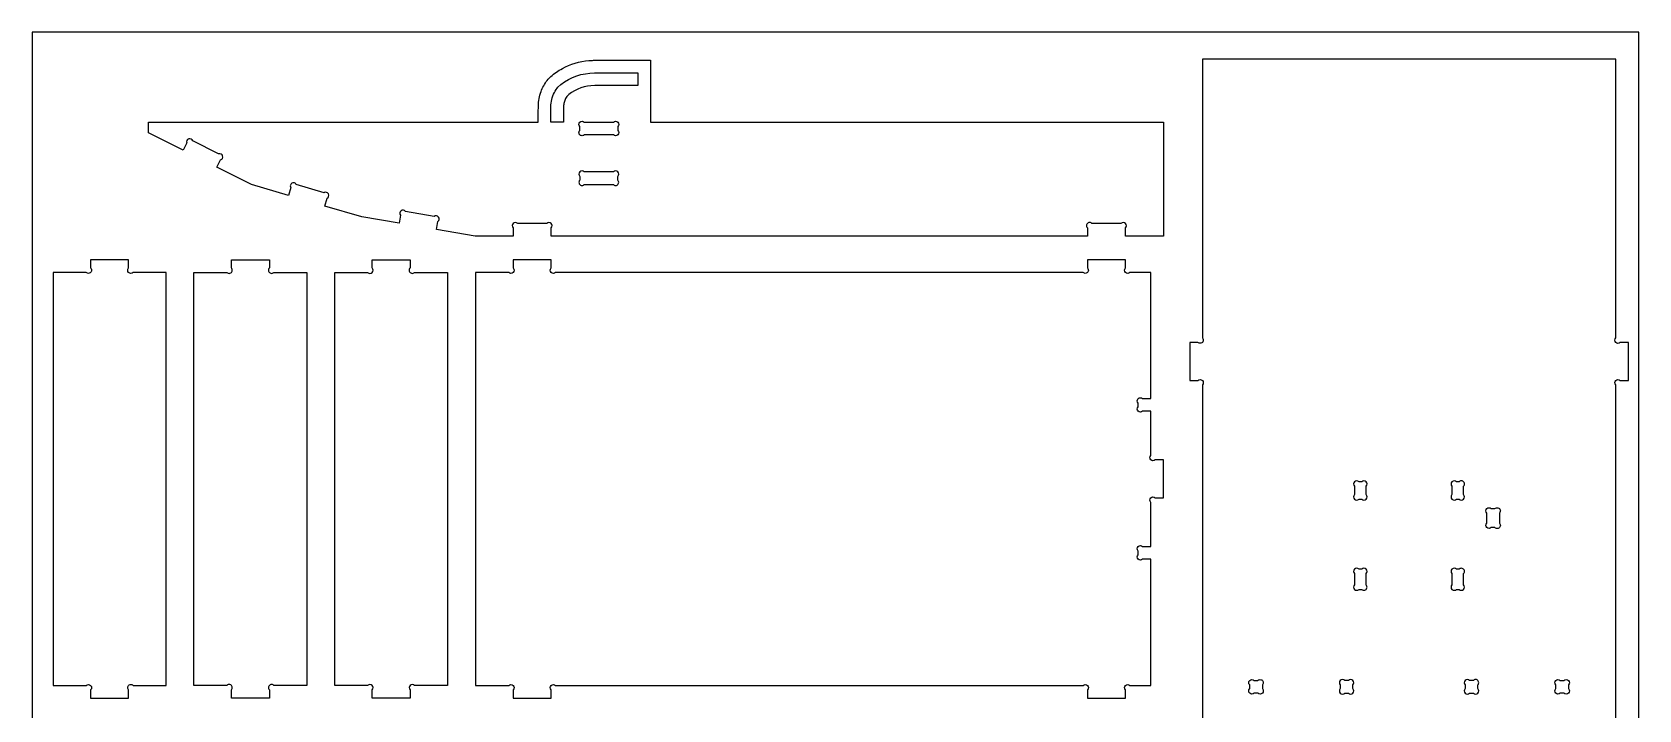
# Model space of a CAD drawing. Extents: x -3.7 to 59.8, y -0.5 to 71.6.
# Drawn here: x -3.7 to 59.8, y 44.8 to 71.6 of the extents above; entities that cross this region are included whole.
import ezdxf

# ---------------------------------------------------------------- set-up
doc = ezdxf.new("R2010")
doc.units = 0
doc.header["$MEASUREMENT"] = 0
doc.layers.get('0').update_dxf_attribs({"linetype": 'CONTINUOUS'})
doc.layers.add('SECTIONCUTEDGES', color=18, linetype='CONTINUOUS')

msp = doc.modelspace()

# ---------------------------------------------------------------- linework, layer by layer
msp.add_lwpolyline([(59.784, 71.579), (-3.688, 71.579), (-3.688, -0.512), (59.784, -0.512)], close=True)
for points in [[(49.011, 53.288), (49.011, 53.621, 1), (48.834, 53.798), (48.729, 53.798, 1), (48.552, 53.621), (48.552, 53.288, 1), (48.729, 53.111), (48.834, 53.111, 1)], [(52.401, 53.621), (52.401, 53.288, 1), (52.578, 53.111), (52.683, 53.111, 1), (52.859, 53.288), (52.859, 53.621, 1), (52.683, 53.798), (52.578, 53.798, 1)], [(49.011, 49.718), (49.011, 50.164, 1), (48.834, 50.341), (48.729, 50.341, 1), (48.552, 50.164), (48.552, 49.718, 1), (48.729, 49.541), (48.834, 49.541, 1)], [(52.401, 50.164), (52.401, 49.718, 1), (52.578, 49.541), (52.683, 49.541, 1), (52.859, 49.718), (52.859, 50.164, 1), (52.683, 50.341), (52.578, 50.341, 1)]]:
    msp.add_lwpolyline(points, format="xyb", close=True)
at = {"layer": 'SECTIONCUTEDGES'}
for points in [[(0.913, 67.59), (0.913, 68.016), (16.307, 68.016, -0.002134), (16.31, 68.657, -0.087341), (16.415, 69.227, -0.074516), (16.661, 69.671, -0.050894), (16.803, 69.822, -0.0521), (17.257, 70.138, -0.105525), (18.303, 70.455, -0.010514), (18.376, 70.46, -0.005257), (18.523, 70.464), (20.739, 70.464), (20.739, 68.016), (41.002, 68.016), (41.002, 63.513), (39.502, 63.513), (39.502, 63.836, 1), (39.326, 64.013), (38.179, 64.013, 1), (38.002, 63.836), (38.002, 63.513), (16.816, 63.513), (16.816, 63.836, 1), (16.639, 64.013), (15.493, 64.013, 1), (15.316, 63.836), (15.316, 63.513), (13.816, 63.513), (12.284, 63.768), (12.338, 64.087, 1), (12.193, 64.291), (11.063, 64.484, 1), (10.859, 64.339), (10.805, 64.02), (9.335, 64.269), (7.874, 64.699), (7.965, 65.009, 1), (7.845, 65.228), (6.746, 65.552, 1), (6.526, 65.432), (6.435, 65.122), (4.974, 65.551), (3.614, 66.234), (3.759, 66.523, 1), (3.68, 66.76), (2.655, 67.274, 1), (2.418, 67.196), (2.273, 66.907)], [(19.449, 67.84), (19.449, 67.693, -1), (19.272, 67.516), (18.125, 67.516, -1), (17.948, 67.693), (17.948, 67.84, -1), (18.125, 68.016), (19.272, 68.016, -1)], [(18.125, 65.551), (19.272, 65.551, 1), (19.449, 65.728), (19.449, 65.874, 1), (19.272, 66.051), (18.125, 66.051, 1), (17.948, 65.874), (17.948, 65.728, 1)], [(-2.853, 45.745), (-1.553, 45.745, -1), (-1.376, 45.568), (-1.376, 45.245), (0.124, 45.245), (0.124, 45.568, -1), (0.301, 45.745), (1.601, 45.745), (1.601, 62.075), (0.301, 62.075, -1), (0.124, 62.252), (0.124, 62.575), (-1.376, 62.575), (-1.376, 62.252, -1), (-1.553, 62.075), (-2.853, 62.075)], [(4.183, 45.245), (4.183, 45.568, 1), (4.006, 45.745), (2.706, 45.745), (2.706, 62.075), (4.006, 62.075, 1), (4.183, 62.252), (4.183, 62.575), (5.683, 62.575), (5.683, 62.252, 1), (5.86, 62.075), (7.16, 62.075), (7.16, 45.745), (5.86, 45.745, 1), (5.683, 45.568), (5.683, 45.245)], [(9.742, 45.245), (9.742, 45.568, 1), (9.565, 45.745), (8.265, 45.745), (8.265, 62.075), (9.565, 62.075, 1), (9.742, 62.252), (9.742, 62.575), (11.242, 62.575), (11.242, 62.252, 1), (11.419, 62.075), (12.719, 62.075), (12.719, 45.745), (11.419, 45.745, 1), (11.242, 45.568), (11.242, 45.245)], [(13.824, 45.745), (15.139, 45.745, -1), (15.316, 45.568), (15.316, 45.245), (16.816, 45.245), (16.816, 45.568, -1), (16.993, 45.745), (37.826, 45.745, -1), (38.002, 45.568), (38.002, 45.245), (39.502, 45.245), (39.502, 45.568, -1), (39.679, 45.745), (40.502, 45.745), (40.502, 50.735), (40.179, 50.735, -1), (40.002, 50.912), (40.002, 51.058, -1), (40.179, 51.235), (40.502, 51.235), (40.502, 52.983, -1), (40.679, 53.16), (41.002, 53.16), (41.002, 54.66), (40.679, 54.66, -1), (40.502, 54.837), (40.502, 56.585), (40.179, 56.585, -1), (40.002, 56.762), (40.002, 56.908, -1), (40.179, 57.085), (40.502, 57.085), (40.502, 62.075), (39.679, 62.075, -1), (39.502, 62.252), (39.502, 62.575), (38.002, 62.575), (38.002, 62.252, -1), (37.826, 62.075), (16.993, 62.075, -1), (16.816, 62.252), (16.816, 62.575), (15.316, 62.575), (15.316, 62.252, -1), (15.139, 62.075), (13.824, 62.075)], [(54.276, 52.559), (54.276, 52.162, -1), (54.099, 51.985), (53.953, 51.985, -1), (53.776, 52.162), (53.776, 52.559, -1), (53.953, 52.735), (54.099, 52.735, -1)], [(44.734, 45.439), (44.587, 45.439, -1), (44.41, 45.616), (44.41, 45.762, -1), (44.587, 45.939), (44.734, 45.939, -1), (44.91, 45.762), (44.91, 45.616, -1)], [(48.312, 45.939), (48.166, 45.939, 1), (47.989, 45.762), (47.989, 45.616, 1), (48.166, 45.439), (48.312, 45.439, 1), (48.489, 45.616), (48.489, 45.762, 1)], [(53.1, 45.439), (53.246, 45.439, 1), (53.423, 45.616), (53.423, 45.762, 1), (53.246, 45.939), (53.1, 45.939, 1), (52.923, 45.762), (52.923, 45.616, 1)], [(56.678, 45.939), (56.825, 45.939, -1), (57.001, 45.762), (57.001, 45.616, -1), (56.825, 45.439), (56.678, 45.439, -1), (56.501, 45.616), (56.501, 45.762, -1)]]:
    msp.add_lwpolyline(points, format="xyb", close=True, dxfattribs=at)
msp.add_lwpolyline([(58.871, 36.253), (58.871, 57.63, -1), (59.048, 57.807), (59.371, 57.807), (59.371, 59.308), (59.048, 59.308, -1), (58.871, 59.485), (58.871, 70.509), (42.54, 70.509), (42.54, 59.485, -1), (42.364, 59.308), (42.04, 59.308), (42.04, 57.807), (42.364, 57.807, -1), (42.54, 57.63), (42.54, 36.253)], format="xyb", dxfattribs=at)
msp.add_lwpolyline([(17.307, 68.016), (16.807, 68.016), (16.807, 68.621), (16.809, 68.7), (16.816, 68.772), (16.826, 68.844), (16.841, 68.914), (16.86, 68.984), (16.883, 69.052), (16.911, 69.119), (16.942, 69.184), (16.977, 69.247), (17.015, 69.308), (17.057, 69.366), (17.085, 69.4), (17.203, 69.502), (17.347, 69.607), (17.499, 69.7), (17.658, 69.779), (17.824, 69.845), (17.994, 69.897), (18.168, 69.934), (18.345, 69.956), (18.533, 69.964), (20.239, 69.964), (20.239, 69.464), (18.544, 69.464), (18.387, 69.458), (18.252, 69.441), (18.119, 69.412), (17.989, 69.373), (17.863, 69.323), (17.741, 69.262), (17.625, 69.191), (17.515, 69.111), (17.463, 69.065), (17.437, 69.038), (17.43, 69.027), (17.407, 68.991), (17.386, 68.954), (17.368, 68.916), (17.352, 68.877), (17.339, 68.837), (17.327, 68.796), (17.319, 68.755), (17.312, 68.713), (17.309, 68.671), (17.307, 68.614)], close=True, dxfattribs=at)

doc.saveas('drawing.dxf')
